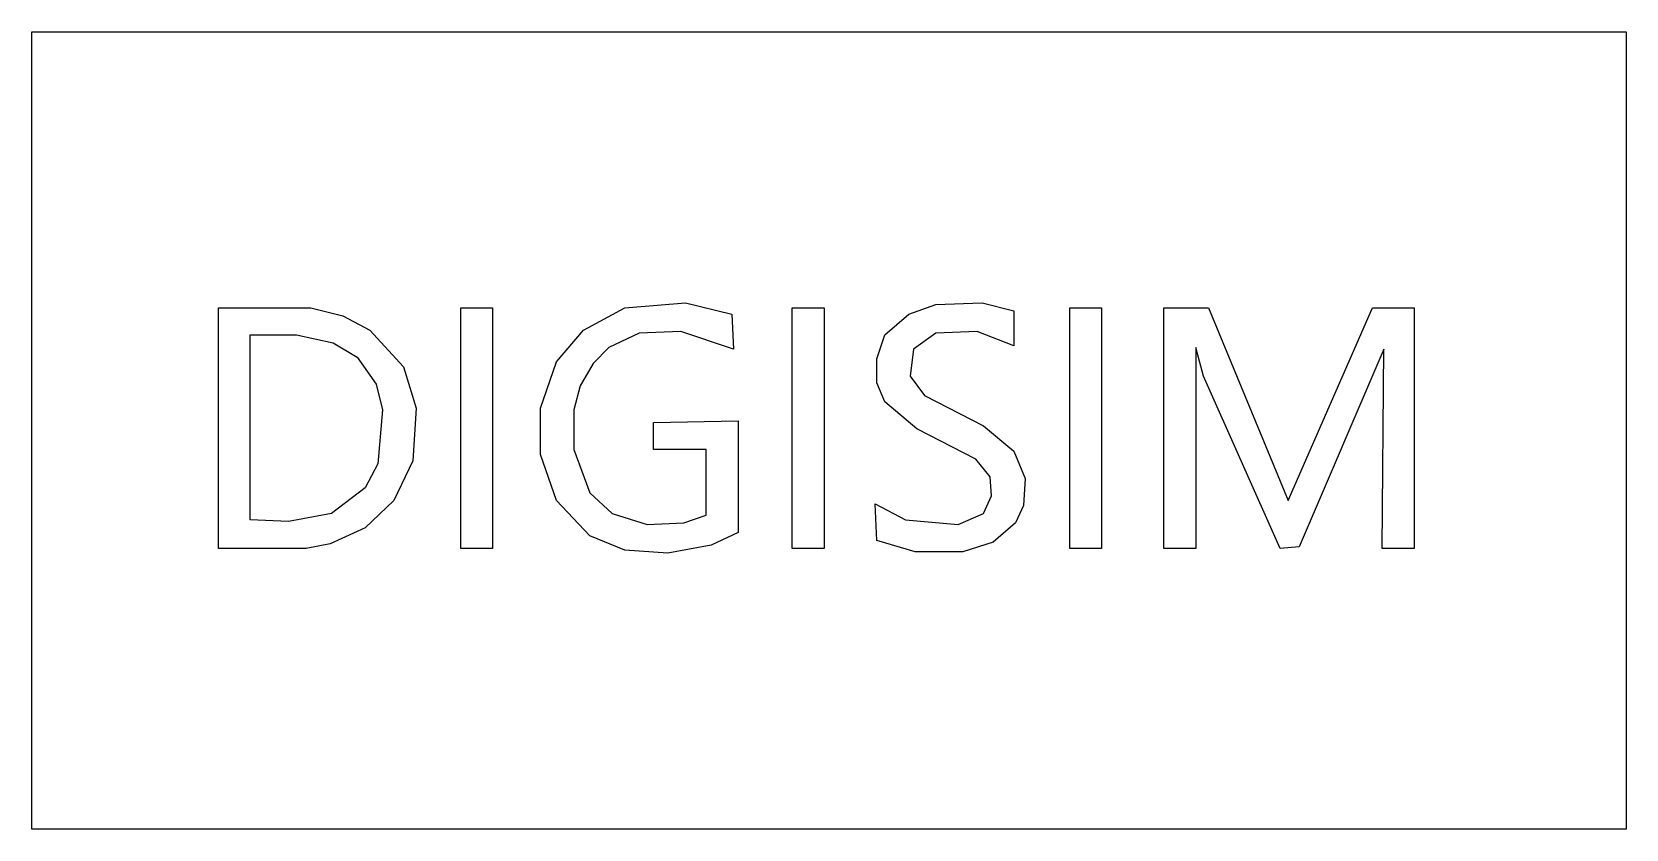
# Model space of a CAD drawing. Header units: metres. Extents: x 0 to 1000, y 0 to 500.
import ezdxf

# ---------------------------------------------------------------- set-up
doc = ezdxf.new("R2010")
doc.units = ezdxf.units.M

msp = doc.modelspace()

# ---------------------------------------------------------------- linework, layer by layer
at = {"layer": '2', "color": 0}
for points in [[(0, 0), (0, 500), (1000, 500), (1000, 0), (0, 0)], [(439, 323), (440, 301), (407, 312), (381, 311), (362, 302), (352, 292), (344, 278), (340, 263), (340, 238), (350, 211), (364, 198), (386, 191), (409, 192), (423, 197), (423, 238), (390, 238), (390, 255), (443, 256), (443, 186), (426, 178), (399, 173), (372, 175), (350, 184), (329, 206), (319, 235), (319, 264), (329, 293), (346, 313), (372, 327), (410, 330), (439, 323)], [(616, 325), (616, 303), (593, 312), (567, 311), (553, 301), (551, 284), (560, 272), (597, 253), (616, 237), (623, 220), (622, 203), (617, 192), (603, 180), (584, 174), (554, 174), (530, 181), (529, 204), (548, 194), (581, 191), (597, 198), (602, 209), (601, 221), (592, 232), (555, 251), (535, 268), (530, 280), (530, 295), (535, 310), (550, 323), (567, 329), (596, 330), (616, 325)], [(212, 313), (233, 290), (241, 264), (239, 231), (227, 206), (209, 189), (187, 179), (172, 176), (117, 176), (117, 327), (175, 327), (195, 322), (212, 313)], [(269, 327), (289, 327), (289, 176), (269, 176), (269, 327)], [(477, 327), (497, 327), (497, 176), (477, 176), (477, 327)], [(651, 327), (671, 327), (671, 176), (651, 176), (651, 327)], [(710, 327), (738, 327), (788, 206), (841, 327), (867, 327), (867, 176), (847, 176), (848, 301), (795, 177), (783, 176), (735, 284), (730, 302), (730, 176), (710, 176), (710, 327)], [(137, 310), (166, 310), (189, 305), (204, 296), (216, 279), (220, 263), (217, 229), (209, 214), (188, 198), (161, 193), (137, 194), (137, 310)]]:
    msp.add_lwpolyline(points, dxfattribs=at)

doc.saveas('drawing.dxf')
